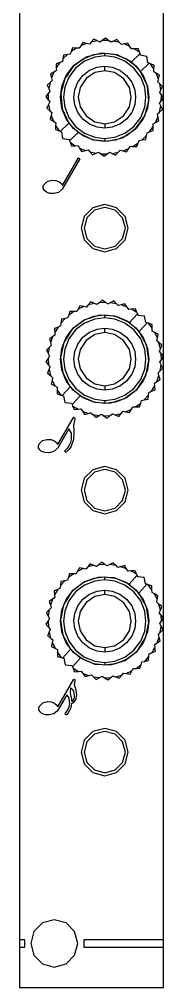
# Model space of a CAD drawing. Extents: x -1 to 575, y 135 to 373.
# Drawn here: x 564.1 to 574.6, y 235.8 to 305.9 of the extents above; entities that cross this region are included whole.
import ezdxf

# ---------------------------------------------------------------- set-up
doc = ezdxf.new("R2010")
doc.units = 0

msp = doc.modelspace()

# ---------------------------------------------------------------- linework, layer by layer
for p, q in [((564.148, 369.363), (564.148, 239.23)), ((574.601, 239.23), (574.601, 332.743)), ((569.552, 304.427), (569.357267, 304.221542)), ((569.807, 304.305), (569.358549, 304.221403)), ((569.806, 304.305), (569.552, 304.426638)), ((569.99, 304.217), (569.806556, 304.304489)), ((570.156, 304.335), (569.989489, 304.217596)), ((570.612, 304.329), (570.155845, 304.334503)), ((570.385, 304.499), (570.1564, 304.335311)), ((570.611, 304.33), (570.385222, 304.499051)), ((570.774, 304.208), (570.610311, 304.329638)), ((570.961, 304.291), (570.774733, 304.208027)), ((571.406, 304.197), (570.959694, 304.291381)), ((571.217, 304.407), (570.960178, 304.291289)), ((571.406, 304.197), (571.216911, 304.406973)), ((568.289, 303.793), (567.906702, 303.544154)), ((568.006, 303.808), (567.907222, 303.544405)), ((568.288, 303.793), (568.005778, 303.807958)), ((568.491, 303.782), (568.2878, 303.792724)), ((568.598, 303.954), (568.490756, 303.782127)), ((568.748, 304.194), (568.598422, 303.954676)), ((569.023, 304.124), (568.599469, 303.95452)), ((569.022, 304.124), (568.748245, 304.193709)), ((569.219, 304.074), (569.021445, 304.124235)), ((569.357, 304.221), (569.218711, 304.073398)), ((571.542, 304.046), (571.406533, 304.196989)), ((571.739, 304.091), (571.541445, 304.045562)), ((572.158, 303.911), (571.738675, 304.090637)), ((572.013, 304.154), (571.739245, 304.091065)), ((572.157, 303.911), (572.013067, 304.153711)), ((572.262, 303.737), (572.157578, 303.911413)), ((572.465, 303.743), (572.2618, 303.737073)), ((572.747, 303.751), (572.464778, 303.742816)), ((572.841, 303.485), (572.464798, 303.742988)), ((572.84, 303.485), (572.746867, 303.751135)), ((567.306, 303.007), (567.272133, 302.806905)), ((567.354, 303.285), (567.306022, 303.006729)), ((567.633, 303.326), (567.306554, 303.007346)), ((567.633, 303.326), (567.3536, 303.285642)), ((567.833, 303.355), (567.632622, 303.325931)), ((567.907, 303.544), (567.833622, 303.354347)), ((568.071285, 302.494739), (568.769079, 303.023231)), ((569.049747, 303.163771), (568.099095, 302.522311)), ((568.769079, 303.023231), (569.553035, 303.335236)), ((569.605105, 303.128689), (568.873416, 302.837484)), ((570.132164, 303.42607), (569.049747, 303.163771)), ((569.553035, 303.335236), (570.334, 303.431998)), ((570.334, 303.219), (569.605105, 303.128689)), ((571.239024, 303.302412), (570.132164, 303.42607)), ((570.334, 303.219), (570.334, 303.432)), ((570.334, 303.432), (571.114993, 303.335237)), ((571.062923, 303.129018), (570.334, 303.219329)), ((571.794612, 302.837813), (571.062923, 303.129018)), ((571.114993, 303.335237), (571.898949, 303.023232)), ((572.263, 302.786), (571.239024, 303.302412)), ((571.898949, 303.023232), (572.596743, 302.49474)), ((572.262, 302.786), (572.877244, 303.385157)), ((572.84, 303.485), (572.876689, 303.385093)), ((572.877, 303.385), (572.908044, 303.29356)), ((572.908, 303.294), (573.387777, 303.213002)), ((573.455, 302.732), (573.387267, 303.21206)), ((566.829, 302.16), (566.654022, 302.056425)), ((567.083, 302.739), (566.814889, 302.64502)), ((566.815, 302.645), (566.823467, 302.362778)), ((566.823, 302.363), (566.828644, 302.160082)), ((567.082, 302.739), (566.823993, 302.362787)), ((567.272, 302.807), (567.082911, 302.739267)), ((568.099095, 302.522311), (567.434912, 301.587394)), ((567.542768, 301.796931), (568.071285, 302.494739)), ((568.222132, 302.344228), (567.728864, 301.692939)), ((568.873416, 302.837484), (568.222132, 302.344228)), ((568.750085, 301.815915), (569.238555, 302.18586)), ((569.238555, 302.18586), (569.787336, 302.404263)), ((569.787336, 302.404263), (570.334, 302.471997)), ((570.334, 302.472), (570.880692, 302.404267)), ((570.334, 302.152), (570.334, 302.472)), ((570.880692, 302.404267), (571.429473, 302.185864)), ((571.429473, 302.185864), (571.917943, 301.815919)), ((572.445896, 302.344557), (571.794612, 302.837813)), ((572.933, 302.099), (572.262412, 302.785954)), ((572.939164, 301.693268), (572.445896, 302.344557)), ((572.596743, 302.49474), (573.125232, 301.796932)), ((572.933, 302.099), (573.548244, 302.697875)), ((573.548, 302.698), (573.454867, 302.732713)), ((573.647, 302.66), (573.548222, 302.697536)), ((573.895, 302.278), (573.646165, 302.66032)), ((573.91, 302.56), (573.647534, 302.660471)), ((573.884, 302.075), (573.895289, 302.277635)), ((573.896, 302.278), (573.910111, 302.55994)), ((566.411, 301.912), (566.475911, 301.636834)), ((566.654, 302.057), (566.411289, 301.912785)), ((566.655, 302.057), (566.475366, 301.637686)), ((566.476, 301.637), (566.521155, 301.439162)), ((567.434912, 301.587394), (567.146605, 300.511611)), ((567.230772, 301.012966), (567.542768, 301.796931)), ((567.728864, 301.692939), (567.437667, 300.961239)), ((568.380148, 301.327451), (568.750085, 301.815915)), ((568.976371, 301.589645), (568.548833, 300.938745)), ((569.62726, 302.017194), (568.976371, 301.589645)), ((570.334, 302.152), (569.62726, 302.017194)), ((571.04074, 302.01719), (570.334, 302.151996)), ((571.691657, 301.589641), (571.04074, 302.01719)), ((572.119195, 300.938741), (571.691657, 301.589641)), ((571.917943, 301.815919), (572.28788, 301.327455)), ((573.425446, 301.062906), (572.93386, 302.09903)), ((573.230361, 300.961568), (572.939164, 301.693268)), ((573.125232, 301.796932), (573.437257, 301.012967)), ((574.056, 301.967), (573.883845, 302.074809)), ((574.296, 301.817), (574.056111, 301.96686)), ((574.226, 301.544), (574.056526, 301.967519)), ((574.175, 301.347), (574.2258, 301.543709)), ((574.226, 301.544), (574.296555, 301.817755)), ((566.16, 301.115), (566.275711, 300.857331)), ((566.369, 301.304), (566.160156, 301.115193)), ((566.37, 301.304), (566.275625, 300.857697)), ((566.276, 300.857), (566.357844, 300.671862)), ((566.521, 301.439), (566.3686, 301.303533)), ((567.134026, 300.231998), (567.230772, 301.012966)), ((567.437667, 300.961239), (567.347356, 300.232336)), ((568.094003, 300.231998), (568.161736, 300.778676)), ((568.161736, 300.778676), (568.380148, 301.327451)), ((568.548833, 300.938745), (568.414016, 300.232002)), ((572.254012, 300.231998), (572.119195, 300.938741)), ((572.28788, 301.327455), (572.506292, 300.77868)), ((572.506292, 300.77868), (572.574025, 300.232002)), ((573.320672, 300.232665), (573.230361, 300.961568)), ((573.522395, 299.953389), (573.425446, 301.062906)), ((573.437257, 301.012967), (573.534003, 300.231999)), ((574.325, 301.208), (574.175422, 301.347135)), ((574.319, 300.576), (574.406489, 300.759162)), ((574.407, 300.759), (574.323406, 301.207448)), ((574.528, 301.014), (574.3248, 301.207887)), ((574.406, 300.759), (574.527355, 301.013564)), ((566.236, 300.51), (566.066667, 300.28394)), ((566.067, 300.284), (566.230689, 300.053989)), ((566.237, 300.51), (566.231638, 300.053862)), ((566.357, 300.672), (566.235645, 300.50944)), ((567.230772, 299.451033), (567.134026, 300.231998)), ((567.146605, 300.511611), (567.243554, 299.402094)), ((567.347356, 300.232336), (567.437667, 299.503436)), ((568.161736, 299.685323), (568.094003, 300.231998)), ((568.414016, 300.232002), (568.548833, 299.525262)), ((572.119195, 299.525258), (572.254012, 300.231998)), ((572.574025, 300.232002), (572.506292, 299.685327)), ((573.230361, 299.503765), (573.320672, 300.232665)), ((573.534003, 300.231999), (573.437257, 299.451034)), ((574.437, 300.411), (574.318467, 300.576382)), ((574.431, 299.955), (574.436644, 300.411141)), ((574.432, 299.955), (574.601333, 300.18106)), ((574.601, 300.181), (574.437311, 300.411011)), ((566.14, 299.45), (566.346022, 299.256396)), ((566.262, 299.705), (566.140645, 299.450154)), ((566.23, 300.054), (566.348533, 299.888618)), ((566.261, 299.705), (566.344594, 299.256552)), ((566.349, 299.888), (566.261511, 299.704838)), ((567.542768, 298.667065), (567.230772, 299.451033)), ((567.243554, 299.402094), (567.73514, 298.36597)), ((567.437667, 299.503436), (567.728864, 298.771733)), ((568.380148, 299.136545), (568.161736, 299.685323)), ((568.548833, 299.525262), (568.976371, 298.874359)), ((571.691657, 298.874355), (572.119195, 299.525258)), ((572.506292, 299.685327), (572.28788, 299.136549)), ((572.939164, 298.772062), (573.230361, 299.503765)), ((573.437257, 299.451034), (573.125232, 298.667066)), ((573.234088, 298.877606), (573.522395, 299.953389)), ((574.299, 299.161), (574.393375, 299.6073)), ((574.31, 299.792), (574.431355, 299.95456)), ((574.392, 299.607), (574.310156, 299.792138)), ((574.508, 299.349), (574.392289, 299.606669)), ((566.346, 299.257), (566.492755, 299.117582)), ((566.442, 298.92), (566.371445, 298.646527)), ((566.493, 299.117), (566.4422, 298.920291)), ((566.443, 298.921), (566.612474, 298.497478)), ((568.071285, 297.969257), (567.542768, 298.667065)), ((567.728864, 298.771733), (568.222132, 298.120446)), ((568.750085, 298.648081), (568.380148, 299.136545)), ((568.976371, 298.874359), (569.62726, 298.44681)), ((571.04074, 298.446806), (571.691657, 298.874355)), ((572.28788, 299.136549), (571.917943, 298.648085)), ((572.445896, 298.120775), (572.939164, 298.772062)), ((572.569905, 297.942689), (573.234088, 298.877606)), ((573.125232, 298.667066), (572.596743, 297.969258)), ((574.013, 298.408), (574.192634, 298.827314)), ((574.192, 298.827), (574.146845, 299.024838)), ((574.147, 299.025), (574.2994, 299.160749)), ((574.257, 298.552), (574.192089, 298.826884)), ((574.299, 299.161), (574.507844, 299.349807)), ((566.372, 298.647), (566.611889, 298.49714)), ((566.611, 298.497), (566.783155, 298.389191)), ((566.772, 298.187), (566.757889, 297.90506)), ((566.784, 298.389), (566.772711, 298.186365)), ((566.773, 298.187), (567.021835, 297.80468)), ((567.735, 298.366), (567.122578, 297.766843)), ((567.735, 298.366), (568.405588, 297.679046)), ((568.769079, 297.440765), (568.071285, 297.969257)), ((568.222132, 298.120446), (568.873416, 297.627187)), ((569.238555, 298.278136), (568.750085, 298.648081)), ((569.787336, 298.059733), (569.238555, 298.278136)), ((569.62726, 298.44681), (570.334, 298.312004)), ((570.334, 297.992), (569.787336, 298.059733)), ((570.334, 298.312), (571.04074, 298.446806)), ((570.334, 298.312), (570.334, 297.992)), ((570.880692, 298.059737), (570.334, 297.992003)), ((571.429473, 298.27814), (570.880692, 298.059737)), ((571.917943, 298.648085), (571.429473, 298.27814)), ((571.794612, 297.627516), (572.445896, 298.120775)), ((572.596743, 297.969258), (571.898949, 297.440766)), ((573.587, 297.725), (573.844979, 298.10121)), ((573.839, 298.304), (574.013978, 298.407575)), ((573.845, 298.101), (573.839356, 298.303918)), ((573.853, 297.819), (573.844533, 298.101222)), ((574.014, 298.408), (574.256711, 298.552215)), ((566.758, 297.905), (567.020466, 297.804529)), ((567.021, 297.804), (567.1226, 297.766182)), ((567.122, 297.766), (567.212311, 297.731569)), ((567.213, 297.732), (567.280733, 297.251658)), ((568.406, 297.679), (567.790756, 297.079843)), ((568.406, 297.679), (569.429976, 297.162588)), ((569.553035, 297.12876), (568.769079, 297.440765)), ((568.873416, 297.627187), (569.605105, 297.335982)), ((569.605105, 297.335982), (570.334, 297.245671)), ((570.334, 297.246), (571.062923, 297.336311)), ((570.536836, 297.03893), (571.619253, 297.301229)), ((571.062923, 297.336311), (571.794612, 297.627516)), ((571.898949, 297.440766), (571.114993, 297.128761)), ((571.619253, 297.301229), (572.569905, 297.942689)), ((573.035, 297.139), (573.361446, 297.457651)), ((573.314, 297.179), (573.361978, 297.457271)), ((573.362, 297.457), (573.395867, 297.657095)), ((573.396, 297.658), (573.587911, 297.725733)), ((573.588, 297.725), (573.853289, 297.81898)), ((567.28, 297.252), (567.759777, 297.171285)), ((567.76, 297.171), (567.791044, 297.07956)), ((567.791, 297.08), (567.827689, 296.980093)), ((567.827, 296.98), (568.203202, 296.72201)), ((567.828, 296.98), (567.921133, 296.713865)), ((567.921, 296.713), (568.203222, 296.721184)), ((568.203, 296.722), (568.4062, 296.727927)), ((568.406, 296.728), (568.510422, 296.553305)), ((568.51, 296.553), (568.929325, 296.373363)), ((568.511, 296.553), (568.654933, 296.310289)), ((569.429976, 297.162588), (570.536836, 297.03893)), ((570.334, 297.032), (569.553035, 297.12876)), ((570.334, 297.245), (570.334, 297.032)), ((571.114993, 297.128761), (570.334, 297.032002)), ((572.07, 296.51), (572.177244, 296.682155)), ((572.177, 296.682), (572.3802, 296.670993)), ((572.38, 296.671), (572.762298, 296.919846)), ((572.38, 296.671), (572.662222, 296.656042)), ((572.662, 296.656), (572.760778, 296.919878)), ((572.761, 296.92), (572.834378, 297.109653)), ((572.834, 297.11), (573.034378, 297.139069)), ((573.035, 297.139), (573.3144, 297.179358)), ((568.655, 296.31), (568.928755, 296.373218)), ((568.929, 296.373), (569.126555, 296.418438)), ((569.126, 296.419), (569.261467, 296.268011)), ((569.262, 296.268), (569.451089, 296.058027)), ((569.263, 296.268), (569.709306, 296.173619)), ((569.451, 296.058), (569.710644, 296.173429)), ((569.71, 296.173), (569.893444, 296.256256)), ((569.894, 296.257), (570.057689, 296.135362)), ((570.057, 296.135), (570.513155, 296.129497)), ((570.057, 296.135), (570.282778, 295.965949)), ((570.283, 295.966), (570.5116, 296.129407)), ((570.512, 296.129), (570.678511, 296.246687)), ((570.678, 296.247), (570.861444, 296.159511)), ((570.861, 296.16), (571.309451, 296.243597)), ((570.862, 296.159), (571.116, 296.037362)), ((571.116, 296.038), (571.310733, 296.243175)), ((571.31, 296.243), (571.448289, 296.390602)), ((571.449, 296.391), (571.646555, 296.341047)), ((571.646, 296.341), (572.069531, 296.510477)), ((571.646, 296.341), (571.919755, 296.271291)), ((571.92, 296.271), (572.069578, 296.510042)), ((568.528, 295.776), (567.25236, 293.56648)), ((567.275, 293.842), (568.42364, 295.83533)), ((568.423, 295.836), (568.527422, 295.776169)), ((565.86568, 293.765911), (565.913629, 293.897613)), ((565.87584, 293.626465), (565.86568, 293.765911)), ((565.913, 293.897), (566.170979, 294.140123)), ((566.170979, 294.140123), (566.515375, 294.232424)), ((566.515375, 294.232424), (566.795537, 294.206431)), ((566.795537, 294.206431), (567.056113, 294.100208)), ((567.056, 294.1), (567.203235, 293.976138)), ((567.203235, 293.976138), (567.273424, 293.842204)), ((565.963244, 293.471263), (565.87584, 293.626465)), ((566.103, 293.36), (565.963244, 293.471263)), ((566.364779, 293.266486), (566.102905, 293.359108)), ((566.643022, 293.253673), (566.364779, 293.266486)), ((566.986232, 293.339014), (566.643022, 293.253673)), ((567.252, 293.566), (566.986232, 293.339014)), ((570.334335, 292.460801), (569.479808, 292.231462)), ((571.188862, 292.231462), (570.334335, 292.460801)), ((569.479808, 292.231462), (568.85494, 291.60508)), ((569.58588, 292.04649), (569.039108, 291.498302)), ((570.333665, 292.247204), (569.58588, 292.04649)), ((571.08145, 292.04649), (570.333665, 292.247204)), ((571.628222, 291.498302), (571.08145, 292.04649)), ((571.81373, 291.60508), (571.188862, 292.231462)), ((568.85494, 291.60508), (568.62767, 290.75)), ((569.039108, 291.498302), (568.84033, 290.75)), ((571.827, 290.75), (571.628222, 291.498302)), ((572.041, 290.75), (571.81373, 291.60508)), ((568.62767, 290.75), (568.85494, 289.89492)), ((568.84033, 290.75), (569.039108, 290.001698)), ((571.628222, 290.001698), (571.827, 290.75)), ((571.81373, 289.89492), (572.041, 290.75)), ((571.827, 290.75), (571.827, 290.75)), ((572.041, 290.75), (572.041, 290.75)), ((568.85494, 289.89492), (569.479808, 289.268538)), ((569.039108, 290.001698), (569.58588, 289.45351)), ((571.08145, 289.45351), (571.628222, 290.001698)), ((571.188862, 289.268538), (571.81373, 289.89492)), ((569.479808, 289.268538), (570.334335, 289.039199)), ((569.58588, 289.45351), (570.333665, 289.252796)), ((570.333665, 289.252796), (571.08145, 289.45351)), ((570.334335, 289.039199), (571.188862, 289.268538)), ((569.326, 285.412), (569.142556, 285.196382)), ((569.586, 285.305), (569.326356, 285.412527)), ((569.933, 285.354), (569.772133, 285.227565)), ((570.388, 285.373), (569.93224, 285.353668)), ((570.153, 285.53), (569.932867, 285.354176)), ((570.388, 285.373), (570.153756, 285.529351)), ((570.557, 285.261), (570.387667, 285.373607)), ((570.738, 285.354), (570.557378, 285.260867)), ((571.188, 285.284), (570.737235, 285.353943)), ((570.989, 285.483), (570.737822, 285.353742)), ((571.189, 285.284), (570.988622, 285.483249)), ((567.817, 284.711), (567.729511, 284.442042)), ((568.098, 284.711), (567.729785, 284.441709)), ((568.099, 284.711), (567.816778, 284.710718)), ((568.302, 284.711), (568.0988, 284.710718)), ((568.398, 284.889), (568.302045, 284.711482)), ((568.536, 285.136), (568.397711, 284.889056)), ((568.813, 285.081), (568.399319, 284.888719)), ((568.813, 285.081), (568.536422, 285.135469)), ((569.01, 285.042), (568.812445, 285.081511)), ((569.143, 285.197), (569.010356, 285.04206)), ((569.586, 285.305), (569.14277, 285.197115)), ((569.772, 285.227), (569.585733, 285.304611)), ((571.333, 285.14), (571.189067, 285.283369)), ((571.528, 285.197), (571.333267, 285.140838)), ((571.955, 285.04), (571.526531, 285.196543)), ((571.799, 285.274), (571.528067, 285.196107)), ((571.957, 285.04), (571.798956, 285.274526)), ((572.07, 284.871), (571.957111, 285.039487)), ((572.27, 284.888), (572.069622, 284.871067)), ((572.552, 284.912), (572.269778, 284.888576)), ((572.66, 284.651), (572.270308, 284.888126)), ((572.659, 284.651), (572.551756, 284.911773)), ((572.659, 284.651), (572.701333, 284.553069)), ((567.193, 284.153), (567.159133, 283.872471)), ((567.469, 284.209), (567.16039, 283.873051)), ((567.469, 284.209), (567.192422, 284.153402)), ((567.667, 284.249), (567.469445, 284.209207)), ((567.729, 284.442), (567.666911, 284.248678)), ((568.891947, 284.124281), (567.977627, 283.432019)), ((568.071285, 283.529739), (568.769079, 284.058231)), ((568.769079, 284.058231), (569.553035, 284.370236)), ((569.605105, 284.163689), (568.873416, 283.872484)), ((569.95848, 284.445118), (568.891947, 284.124281)), ((569.553035, 284.370236), (570.334, 284.466996)), ((570.334, 284.254), (569.605105, 284.163689)), ((571.070429, 284.3819), (569.95848, 284.445118)), ((570.334, 284.254), (570.334, 284.467)), ((570.334, 284.467), (571.114993, 284.37024)), ((571.062923, 284.163016), (570.334, 284.253327)), ((571.794612, 283.871811), (571.062923, 284.163016)), ((572.121, 283.922), (571.070429, 284.3819)), ((571.114993, 284.37024), (571.898949, 284.058235)), ((571.898949, 284.058235), (572.596743, 283.529743)), ((572.12, 283.921), (572.701377, 284.552613)), ((572.702, 284.553), (572.738689, 284.463536)), ((572.739, 284.464), (573.2216, 284.409531)), ((573.317, 283.933), (573.221045, 284.408826)), ((573.407, 283.904), (573.316689, 283.933633)), ((566.69, 283.485), (566.712578, 283.203625)), ((566.95, 283.593), (566.690356, 283.484627)), ((566.95, 283.593), (566.712877, 283.203302)), ((567.136, 283.671), (566.949733, 283.593107)), ((567.159, 283.873), (567.136422, 283.671493)), ((567.977627, 283.432019), (567.365326, 282.462331)), ((567.542768, 282.831931), (568.071285, 283.529739)), ((568.222132, 283.379225), (567.728864, 282.727938)), ((568.873416, 283.872484), (568.222132, 283.379225)), ((569.238555, 283.22086), (569.787336, 283.439263)), ((569.787336, 283.439263), (570.334, 283.506997)), ((570.334, 283.507), (570.880692, 283.439267)), ((570.334, 283.187), (570.334, 283.507)), ((570.880692, 283.439267), (571.429473, 283.220864)), ((572.445896, 283.378552), (571.794612, 283.871811)), ((572.828, 283.272), (572.121006, 283.92143)), ((572.939164, 282.727265), (572.445896, 283.378552)), ((572.596743, 283.529743), (573.125232, 282.831935)), ((573.374782, 282.264145), (572.82752, 283.27197)), ((572.829, 283.272), (573.407555, 283.903613)), ((573.509, 283.872), (573.4074, 283.904173)), ((573.778, 283.503), (573.508704, 283.871207)), ((573.777, 283.785), (573.508889, 283.871078)), ((573.777, 283.503), (573.777, 283.785)), ((573.78, 283.3), (573.777178, 283.502918)), ((573.955, 283.202), (573.780022, 283.300213)), ((566.326, 282.731), (566.405022, 282.459785)), ((566.561, 282.888), (566.326756, 282.730802)), ((566.561, 282.888), (566.404451, 282.459528)), ((566.73, 283.001), (566.560667, 282.888111)), ((566.713, 283.204), (566.729933, 283.001647)), ((567.230772, 282.047966), (567.542768, 282.831931)), ((567.728864, 282.727938), (567.437667, 281.996238)), ((568.380148, 282.362451), (568.750085, 282.850915)), ((568.976371, 282.624647), (568.548833, 281.973741)), ((568.750085, 282.850915), (569.238555, 283.22086)), ((569.62726, 283.052194), (568.976371, 282.624647)), ((570.334, 283.187), (569.62726, 283.052194)), ((571.04074, 283.052191), (570.334, 283.186997)), ((571.691657, 282.624644), (571.04074, 283.052191)), ((571.429473, 283.220864), (571.917943, 282.850919)), ((572.119195, 281.973738), (571.691657, 282.624644)), ((571.917943, 282.850919), (572.28788, 282.362455)), ((573.230361, 281.995565), (572.939164, 282.727265)), ((573.125232, 282.831935), (573.437257, 282.04797)), ((574.203, 283.065), (573.954645, 283.201878)), ((574.149, 282.788), (573.956722, 283.201667)), ((574.265, 282.458), (574.109778, 282.589233)), ((574.11, 282.589), (574.149511, 282.787967)), ((574.15, 282.788), (574.203622, 283.06486)), ((566.318, 282.121), (566.117622, 281.921187)), ((566.118, 281.921), (566.247822, 281.670105)), ((566.317, 282.121), (566.247065, 281.670221)), ((566.462, 282.265), (566.318067, 282.121349)), ((566.405, 282.46), (566.461444, 282.264702)), ((567.134026, 281.266998), (567.230772, 282.047966)), ((567.365326, 282.462331), (567.136011, 281.372449)), ((567.437667, 281.996238), (567.347356, 281.267335)), ((568.161736, 281.813676), (568.380148, 282.362451)), ((568.548833, 281.973741), (568.414016, 281.267001)), ((572.254012, 281.266998), (572.119195, 281.973738)), ((572.28788, 282.362455), (572.506292, 281.81368)), ((573.320672, 281.266662), (573.230361, 281.995565)), ((573.531989, 281.161551), (573.374782, 282.264145)), ((573.437257, 282.04797), (573.534003, 281.267002)), ((574.372, 282.015), (574.264135, 282.458232)), ((574.48, 282.276), (574.265511, 282.458315)), ((574.294, 281.827), (574.373022, 282.014678)), ((574.373, 282.015), (574.480244, 282.275773)), ((566.228, 281.321), (566.072778, 281.086191)), ((566.228, 281.321), (566.247473, 280.865237)), ((566.341, 281.49), (566.228111, 281.320949)), ((566.247, 281.67), (566.340133, 281.48966)), ((567.230772, 280.486033), (567.134026, 281.266998)), ((567.136011, 281.372449), (567.293218, 280.269855)), ((567.347356, 281.267335), (567.437667, 280.538435)), ((568.094003, 281.266998), (568.161736, 281.813676)), ((568.161736, 280.720323), (568.094003, 281.266998)), ((568.414016, 281.267001), (568.548833, 280.560261)), ((572.119195, 280.560258), (572.254012, 281.266998)), ((572.506292, 281.81368), (572.574025, 281.267002)), ((572.574025, 281.267002), (572.506292, 280.720327)), ((573.230361, 280.537762), (573.320672, 281.266662)), ((573.302674, 280.071669), (573.531989, 281.161551)), ((573.534003, 281.267002), (573.437257, 280.486037)), ((574.421, 281.669), (574.294, 281.827891)), ((574.327, 281.044), (574.439889, 281.212769)), ((574.598, 281.448), (574.4202, 281.668698)), ((574.44, 281.213), (574.420527, 281.66876)), ((574.44, 281.213), (574.598044, 281.448091)), ((566.072, 281.086), (566.246978, 280.86502)), ((566.295, 280.519), (566.187756, 280.257945)), ((566.247, 280.865), (566.374, 280.706391)), ((566.374, 280.706), (566.294978, 280.518322)), ((566.296, 280.519), (566.403865, 280.075768)), ((567.542768, 279.702065), (567.230772, 280.486033)), ((567.437667, 280.538435), (567.728864, 279.806732)), ((568.380148, 280.171545), (568.161736, 280.720323)), ((568.548833, 280.560261), (568.976371, 279.909358)), ((571.691657, 279.909355), (572.119195, 280.560258)), ((572.506292, 280.720327), (572.28788, 280.171549)), ((572.939164, 279.806059), (573.230361, 280.537762)), ((573.437257, 280.486037), (573.125232, 279.702069)), ((574.421, 280.864), (574.327867, 281.04434)), ((574.35, 280.413), (574.550378, 280.612813)), ((574.351, 280.413), (574.420963, 280.863776)), ((574.55, 280.613), (574.420178, 280.863895)), ((566.188, 280.258), (566.405311, 280.075967)), ((566.405, 280.076), (566.5574, 279.944767)), ((566.521, 279.745), (566.464556, 279.467858)), ((566.52, 279.745), (566.712278, 279.331333)), ((566.558, 279.944), (566.521311, 279.745033)), ((567.293218, 280.269855), (567.84048, 279.26203)), ((567.728864, 279.806732), (568.222132, 279.155445)), ((568.750085, 279.683081), (568.380148, 280.171545)), ((568.976371, 279.909358), (569.62726, 279.481809)), ((571.04074, 279.481806), (571.691657, 279.909355)), ((572.28788, 280.171549), (571.917943, 279.683085)), ((572.445896, 279.154772), (572.939164, 279.806059)), ((572.690373, 279.101981), (573.302674, 280.071669)), ((574.107, 279.646), (574.26352, 280.074472)), ((574.107, 279.646), (574.341244, 279.803198)), ((574.209, 280.269), (574.350111, 280.412933)), ((574.263, 280.074), (574.209378, 280.269015)), ((574.342, 279.803), (574.262978, 280.074215)), ((566.465, 279.468), (566.713355, 279.331405)), ((566.713, 279.332), (566.8908, 279.233787)), ((566.89, 279.03), (567.159296, 278.661793)), ((566.891, 279.234), (566.891, 279.031)), ((566.891, 279.031), (566.891, 278.748)), ((567.839, 279.262), (567.260445, 278.630387)), ((568.071285, 279.004257), (567.542768, 279.702065)), ((567.84, 279.262), (568.546994, 278.61257)), ((568.222132, 279.155445), (568.873416, 278.662186)), ((569.238555, 279.313136), (568.750085, 279.683081)), ((569.787336, 279.094733), (569.238555, 279.313136)), ((569.62726, 279.481809), (570.334, 279.347003)), ((570.334, 279.027), (569.787336, 279.094733)), ((570.334, 279.347), (571.04074, 279.481806)), ((570.334, 279.347), (570.334, 279.027)), ((570.880692, 279.094737), (570.334, 279.027003)), ((571.429473, 279.31314), (570.880692, 279.094737)), ((571.917943, 279.683085), (571.429473, 279.31314)), ((571.776053, 278.409719), (572.690373, 279.101981)), ((571.794612, 278.661513), (572.445896, 279.154772)), ((573.125232, 279.702069), (572.596743, 279.004261)), ((573.718, 278.941), (573.955123, 279.330701)), ((573.718, 278.941), (573.980466, 279.049373)), ((573.938, 279.533), (574.107333, 279.645889)), ((573.955, 279.33), (573.938067, 279.532353)), ((573.98, 279.049), (573.9546, 279.330375)), ((566.891, 278.748), (567.159111, 278.662204)), ((567.159, 278.662), (567.2606, 278.629827)), ((567.261, 278.63), (567.354133, 278.600367)), ((567.354, 278.6), (567.447133, 278.124174)), ((568.548, 278.612), (567.966623, 277.980387)), ((568.769079, 278.475765), (568.071285, 279.004257)), ((568.547, 278.612), (569.597571, 278.1521)), ((569.553035, 278.16376), (568.769079, 278.475765)), ((568.873416, 278.662186), (569.605105, 278.370981)), ((569.605105, 278.370981), (570.334, 278.280673)), ((570.334, 278.28), (571.062923, 278.370308)), ((570.70952, 278.088882), (571.776053, 278.409719)), ((571.062923, 278.370308), (571.794612, 278.661513)), ((571.898949, 278.475769), (571.114993, 278.163764)), ((572.596743, 279.004261), (571.898949, 278.475769)), ((573.001, 278.285), (573.198555, 278.324793)), ((573.199, 278.325), (573.475578, 278.380598)), ((573.2, 278.325), (573.50861, 278.660949)), ((573.475, 278.381), (573.508867, 278.661529)), ((573.509, 278.661), (573.531578, 278.862507)), ((573.532, 278.863), (573.718267, 278.940893)), ((567.447, 278.125), (567.9296, 278.070249)), ((567.929, 278.07), (567.965689, 277.980536)), ((567.966, 277.98), (568.008333, 277.882069)), ((568.008, 277.883), (568.397692, 277.645874)), ((568.008, 277.883), (568.115244, 277.622509)), ((568.116, 277.622), (568.398222, 277.645424)), ((568.398, 277.645), (568.6012, 277.661933)), ((568.601, 277.662), (568.713889, 277.493513)), ((570.334, 278.067), (569.553035, 278.16376)), ((569.597571, 278.1521), (570.70952, 278.088882)), ((570.334, 278.28), (570.334, 278.067)), ((571.114993, 278.163764), (570.334, 278.067004)), ((571.856, 277.452), (572.269681, 277.644283)), ((572.132, 277.398), (572.270289, 277.645226)), ((572.27, 277.645), (572.368778, 277.822518)), ((572.369, 277.822), (572.569378, 277.822282)), ((572.569, 277.823), (572.854044, 277.823282)), ((572.571, 277.823), (572.939215, 278.092291)), ((572.854, 277.823), (572.938667, 278.091958)), ((572.939, 278.092), (573.001089, 278.285322)), ((566.93, 275.084), (568.06171, 277.04375)), ((568.063, 277.044), (568.068362, 277.05241)), ((568.068362, 277.05241), (568.0757, 277.05924)), ((568.0757, 277.05924), (568.085296, 277.062062)), ((568.161, 276.942), (568.07924, 276.461384)), ((568.085296, 277.062062), (568.107027, 277.05368)), ((568.107, 277.053), (568.129578, 277.039736)), ((568.13, 277.04), (568.153142, 277.019567)), ((568.153142, 277.019567), (568.164149, 276.990761)), ((568.164149, 276.990761), (568.160762, 276.942295)), ((568.713, 277.494), (569.141469, 277.337457)), ((568.714, 277.494), (568.869222, 277.259474)), ((568.869, 277.259), (569.139933, 277.336893)), ((569.14, 277.337), (569.337555, 277.393162)), ((569.338, 277.393), (569.479111, 277.249631)), ((569.479, 277.25), (569.679378, 277.050751)), ((569.48, 277.25), (569.930793, 277.180054)), ((569.679, 277.051), (569.930178, 277.180258)), ((569.93, 277.18), (570.110622, 277.273133)), ((570.111, 277.273), (570.280333, 277.160393)), ((570.28, 277.161), (570.73576, 277.180332)), ((570.28, 277.161), (570.514244, 277.004367)), ((570.515, 277.004), (570.735133, 277.179824)), ((570.735, 277.18), (570.895867, 277.306435)), ((570.896, 277.306), (571.082267, 277.228671)), ((571.082, 277.229), (571.525258, 277.336885)), ((571.082, 277.229), (571.344466, 277.121473)), ((571.344, 277.121), (571.524622, 277.336335)), ((571.525, 277.337), (571.657644, 277.492222)), ((571.658, 277.492), (571.855555, 277.452489)), ((571.855, 277.452), (572.131578, 277.397249)), ((568.07924, 276.461384), (568.096174, 276.077779)), ((567.721, 276.22), (566.899734, 274.79704)), ((567.917276, 275.912891), (567.720511, 276.219641)), ((567.928, 275.449), (567.917276, 275.912891)), ((568.096, 276.078), (568.074551, 275.442425)), ((565.528207, 274.995873), (565.575705, 275.126779)), ((565.538649, 274.857325), (565.528207, 274.995873)), ((565.623824, 274.702258), (565.538649, 274.857325)), ((565.576, 275.126), (565.831862, 275.367314)), ((565.831862, 275.367314), (566.17321, 275.461387)), ((566.17321, 275.461387), (566.451396, 275.438668)), ((566.451396, 275.438668), (566.710391, 275.33472)), ((566.71, 275.335), (566.857433, 275.214299)), ((566.857433, 275.214299), (566.931121, 275.084085)), ((567.488, 274.687), (567.658377, 274.855441)), ((567.658377, 274.855441), (567.765988, 275.009935)), ((567.897, 274.948), (567.72524, 274.716634)), ((567.766, 275.01), (567.876575, 275.248726)), ((567.876575, 275.248726), (567.927939, 275.448991)), ((567.91, 274.971), (567.898711, 274.94814)), ((568.074551, 275.442425), (567.910749, 274.970663)), ((565.762, 274.591), (565.623824, 274.702258)), ((566.021656, 274.499149), (565.762294, 274.590567)), ((566.297161, 274.48611), (566.021656, 274.499149)), ((566.636759, 274.571189), (566.297161, 274.48611)), ((566.899, 274.797), (566.636759, 274.571189)), ((567.445042, 274.610266), (567.458307, 274.654837)), ((567.46, 274.553), (567.445042, 274.610266)), ((567.458, 274.655), (567.472958, 274.674614)), ((567.4683, 274.545902), (567.459551, 274.553579)), ((567.481, 274.538), (567.4683, 274.545902)), ((567.472958, 274.674614), (567.487916, 274.687117)), ((567.500908, 274.530888), (567.481153, 274.538056)), ((567.522075, 274.530865), (567.500908, 274.530888)), ((567.572, 274.55), (567.522075, 274.530865)), ((567.72524, 274.716634), (567.571768, 274.549835)), ((570.334335, 273.494801), (569.479808, 273.265462)), ((571.188862, 273.265462), (570.334335, 273.494801)), ((569.479808, 273.265462), (568.85494, 272.63908)), ((569.58588, 273.08049), (569.039108, 272.532302)), ((570.333665, 273.281204), (569.58588, 273.08049)), ((571.08145, 273.08049), (570.333665, 273.281204)), ((571.628222, 272.532302), (571.08145, 273.08049)), ((571.81373, 272.63908), (571.188862, 273.265462)), ((568.85494, 272.63908), (568.62767, 271.784)), ((569.039108, 272.532302), (568.84033, 271.784)), ((571.827, 271.784), (571.628222, 272.532302)), ((572.041, 271.784), (571.81373, 272.63908)), ((568.62767, 271.784), (568.85494, 270.92892)), ((568.84033, 271.784), (569.039108, 271.035698)), ((571.628222, 271.035698), (571.827, 271.784)), ((571.81373, 270.92892), (572.041, 271.784)), ((571.827, 271.784), (571.827, 271.784)), ((572.041, 271.784), (572.041, 271.784)), ((568.85494, 270.92892), (569.479808, 270.302538)), ((569.039108, 271.035698), (569.58588, 270.48751)), ((571.08145, 270.48751), (571.628222, 271.035698)), ((571.188862, 270.302538), (571.81373, 270.92892)), ((569.479808, 270.302538), (570.334335, 270.073199)), ((569.58588, 270.48751), (570.333665, 270.286796)), ((570.333665, 270.286796), (571.08145, 270.48751)), ((570.334335, 270.073199), (571.188862, 270.302538)), ((569.284, 266.437), (569.103378, 266.219689)), ((569.547, 266.332), (569.284534, 266.437269)), ((570.348, 266.408), (569.892465, 266.384237)), ((570.111, 266.562), (569.893689, 266.3842)), ((570.348, 266.408), (570.110934, 266.562093)), ((570.517, 266.297), (570.347667, 266.407913)), ((570.946, 266.524), (570.697645, 266.392202)), ((571.15, 266.327), (570.9468, 266.524273)), ((567.783, 265.721), (567.698333, 265.451478)), ((568.064, 265.724), (567.69841, 265.451142)), ((568.065, 265.724), (567.782778, 265.720896)), ((568.268, 265.726), (568.0648, 265.723742)), ((568.364, 265.905), (568.268045, 265.726353)), ((568.776, 266.101), (568.36421, 265.9047)), ((568.5, 266.153), (568.364533, 265.904645)), ((568.776, 266.101), (568.499422, 266.153211)), ((568.976, 266.064), (568.775622, 266.101253)), ((569.103, 266.22), (568.976, 266.063649)), ((569.547, 266.332), (569.104843, 266.219808)), ((569.736, 266.256), (569.546911, 266.331635)), ((569.894, 266.385), (569.735956, 266.256871)), ((570.698, 266.392), (570.517378, 266.297173)), ((571.149, 266.327), (570.697586, 266.392557)), ((571.294, 266.185), (571.150067, 266.326958)), ((571.488, 266.243), (571.293267, 266.185144)), ((571.759, 266.323), (571.488067, 266.242284)), ((571.919, 266.09), (571.489035, 266.242366)), ((571.92, 266.09), (571.759133, 266.323115)), ((572.033, 265.923), (571.920111, 266.090358)), ((572.236, 265.942), (572.0328, 265.923091)), ((572.627, 265.708), (572.234994, 265.941321)), ((572.516, 265.968), (572.2366, 265.941753)), ((572.628, 265.708), (572.515111, 265.967644)), ((572.628, 265.708), (572.667511, 265.610351)), ((567.165, 265.157), (567.133956, 264.876189)), ((567.44, 265.215), (567.134692, 264.876063)), ((567.441, 265.215), (567.164422, 265.156862)), ((567.639, 265.257), (567.441445, 265.215231)), ((567.698, 265.451), (567.638733, 265.256831)), ((568.864113, 265.144886), (567.956562, 264.443761)), ((568.071285, 264.564739), (568.769079, 265.093231)), ((568.769079, 265.093231), (569.553035, 265.405236)), ((569.927483, 265.476079), (568.864113, 265.144886)), ((569.605105, 265.197689), (568.873416, 264.906484)), ((569.553035, 265.405236), (570.334, 265.501996)), ((570.334, 265.288), (569.605105, 265.197689)), ((571.040002, 265.423673), (569.927483, 265.476079)), ((570.334, 265.502), (571.114993, 265.40524)), ((570.334, 265.288), (570.334, 265.501)), ((571.062923, 265.198019), (570.334, 265.28833)), ((572.095, 264.974), (571.040002, 265.423673)), ((571.794612, 264.906814), (571.062923, 265.198019)), ((571.114993, 265.40524), (571.898949, 265.093235)), ((571.898949, 265.093235), (572.596743, 264.564743)), ((572.095, 264.973), (572.667911, 265.610257)), ((572.668, 265.611), (572.707511, 265.5221)), ((572.707, 265.522), (573.1896, 265.472047)), ((573.289, 264.997), (573.190222, 265.47198)), ((566.668, 264.484), (566.6934, 264.202907)), ((566.928, 264.595), (566.668356, 264.484087)), ((566.927, 264.595), (566.693659, 264.203013)), ((567.114, 264.675), (566.927733, 264.595413)), ((567.134, 264.876), (567.114245, 264.674211)), ((567.956562, 264.443761), (567.353718, 263.468155)), ((567.542768, 263.866931), (568.071285, 264.564739)), ((568.222132, 264.413225), (567.728864, 263.761938)), ((568.873416, 264.906484), (568.222132, 264.413225)), ((569.238555, 264.25586), (569.787336, 264.474263)), ((569.787336, 264.474263), (570.334, 264.541997)), ((570.334, 264.222), (570.334, 264.542)), ((570.334, 264.542), (570.880692, 264.474267)), ((570.880692, 264.474267), (571.429473, 264.255864)), ((572.445896, 264.413555), (571.794612, 264.906814)), ((572.808, 264.331), (572.094712, 264.973521)), ((572.939164, 263.762268), (572.445896, 264.413555)), ((572.596743, 264.564743), (573.125232, 263.866935)), ((573.365052, 263.328933), (572.808, 264.33139)), ((572.809, 264.331), (573.381911, 264.968257)), ((573.382, 264.968), (573.288867, 264.996504)), ((573.484, 264.937), (573.3824, 264.968327)), ((573.755, 264.854), (573.484067, 264.937255)), ((573.757, 264.571), (573.484148, 264.936568)), ((573.757, 264.572), (573.754178, 264.854222)), ((573.76, 264.368), (573.757178, 264.5712)), ((573.938, 264.272), (573.7602, 264.36852)), ((566.312, 263.727), (566.393844, 263.456349)), ((566.547, 263.886), (566.312756, 263.726827)), ((566.546, 263.886), (566.393628, 263.456026)), ((566.713, 264.001), (566.546489, 263.886136)), ((566.693, 264.203), (566.712755, 264.000929)), ((567.230772, 263.082966), (567.542768, 263.866931)), ((567.728864, 263.761938), (567.437667, 263.030238)), ((568.380148, 263.397451), (568.750085, 263.885915)), ((568.976371, 263.659645), (568.548833, 263.008742)), ((568.750085, 263.885915), (569.238555, 264.25586)), ((569.62726, 264.087194), (568.976371, 263.659645)), ((570.334, 264.222), (569.62726, 264.087194)), ((571.04074, 264.08719), (570.334, 264.221996)), ((571.691657, 263.659641), (571.04074, 264.08719)), ((571.429473, 264.255864), (571.917943, 263.885919)), ((572.119195, 263.008738), (571.691657, 263.659641)), ((571.917943, 263.885919), (572.28788, 263.397455)), ((573.230361, 263.030568), (572.939164, 263.762268)), ((573.125232, 263.866935), (573.437257, 263.08297)), ((574.186, 264.137), (573.937645, 264.271338)), ((574.134, 263.86), (573.937686, 264.271776)), ((574.251, 263.531), (574.095778, 263.66054)), ((574.096, 263.661), (574.132689, 263.860531)), ((574.133, 263.86), (574.186622, 264.137424)), ((566.309, 263.117), (566.111445, 262.914929)), ((566.112, 262.915), (566.244644, 262.665516)), ((566.309, 263.117), (566.24344, 262.665561)), ((566.451, 263.262), (566.309889, 263.116938)), ((566.394, 263.456), (566.450444, 263.261549)), ((567.134026, 262.301998), (567.230772, 263.082966)), ((567.353718, 263.468155), (567.135018, 262.376086)), ((567.437667, 263.030238), (567.347356, 262.301335)), ((568.161736, 262.848676), (568.380148, 263.397451)), ((568.548833, 263.008742), (568.414016, 262.302002)), ((572.254012, 262.301998), (572.119195, 263.008738)), ((572.28788, 263.397455), (572.506292, 262.84868)), ((573.320672, 262.301665), (573.230361, 263.030568)), ((573.532982, 262.227914), (573.365052, 263.328933)), ((573.437257, 263.08297), (573.534003, 262.302002)), ((574.469, 263.351), (574.251689, 263.531058)), ((574.365, 263.089), (574.252789, 263.531163)), ((574.288, 262.9), (574.3642, 263.088524)), ((574.418, 262.743), (574.288178, 262.90048)), ((574.364, 263.089), (574.468422, 263.350902)), ((566.228, 262.316), (566.072778, 262.079498)), ((566.338, 262.486), (566.227933, 262.316102)), ((566.228, 262.316), (566.251707, 261.860446)), ((566.245, 262.665), (566.338133, 262.485507)), ((567.230772, 261.521033), (567.134026, 262.301998)), ((567.135018, 262.376086), (567.302948, 261.275067)), ((567.347356, 262.301335), (567.437667, 261.572435)), ((568.094003, 262.301998), (568.161736, 262.848676)), ((568.161736, 261.755323), (568.094003, 262.301998)), ((568.414016, 262.302002), (568.548833, 261.595262)), ((572.119195, 261.595258), (572.254012, 262.301998)), ((572.506292, 262.84868), (572.574025, 262.302002)), ((572.574025, 262.302002), (572.506292, 261.755327)), ((573.230361, 261.572765), (573.320672, 262.301665)), ((573.314282, 261.135845), (573.532982, 262.227914)), ((573.534003, 262.302002), (573.437257, 261.521037)), ((574.33, 262.118), (574.440067, 262.287898)), ((574.441, 262.287), (574.417293, 262.742551)), ((574.596, 262.524), (574.4182, 262.743004)), ((574.44, 262.287), (574.595222, 262.523502)), ((566.072, 262.079), (566.2498, 261.859996)), ((566.304, 261.514), (566.199578, 261.252098)), ((566.25, 261.86), (566.379822, 261.702238)), ((566.38, 261.702), (566.3038, 261.513758)), ((566.304, 261.514), (566.416183, 261.07184)), ((567.542768, 260.737065), (567.230772, 261.521033)), ((567.437667, 261.572435), (567.728864, 260.840732)), ((568.380148, 261.206545), (568.161736, 261.755323)), ((568.548833, 261.595262), (568.976371, 260.944359)), ((571.691657, 260.944355), (572.119195, 261.595258)), ((572.506292, 261.755327), (572.28788, 261.206549)), ((572.939164, 260.841062), (573.230361, 261.572765)), ((573.437257, 261.521037), (573.125232, 260.737069)), ((574.423, 261.938), (574.329867, 262.117493)), ((574.358, 261.487), (574.555555, 261.688789)), ((574.359, 261.487), (574.42456, 261.938437)), ((574.556, 261.688), (574.423356, 261.937766)), ((566.199, 261.252), (566.416311, 261.07166)), ((566.417, 261.072), (566.572222, 260.94246)), ((566.572, 260.942), (566.535311, 260.742469)), ((567.302948, 261.275067), (567.86, 260.27261)), ((567.728864, 260.840732), (568.222132, 260.189445)), ((568.750085, 260.718081), (568.380148, 261.206545)), ((568.976371, 260.944359), (569.62726, 260.51681)), ((571.04074, 260.516806), (571.691657, 260.944355)), ((572.28788, 261.206549), (571.917943, 260.718085)), ((572.445896, 260.189775), (572.939164, 260.841062)), ((572.711438, 260.160239), (573.314282, 261.135845)), ((574.123, 260.717), (574.275372, 261.146974)), ((574.124, 260.717), (574.355422, 260.876455)), ((574.217, 261.341), (574.358111, 261.486062)), ((574.274, 261.147), (574.217556, 261.341451)), ((574.356, 260.876), (574.274156, 261.146651)), ((566.535, 260.743), (566.481378, 260.465576)), ((566.482, 260.465), (566.730355, 260.330662)), ((566.535, 260.743), (566.731285, 260.331221)), ((566.73, 260.331), (566.910622, 260.23448)), ((566.911, 260.235), (566.911, 260.032)), ((567.859, 260.272), (567.286089, 259.634743)), ((568.071285, 260.039257), (567.542768, 260.737065)), ((567.86, 260.272), (568.573288, 259.629479)), ((568.222132, 260.189445), (568.873416, 259.696186)), ((569.238555, 260.348136), (568.750085, 260.718081)), ((569.787336, 260.129733), (569.238555, 260.348136)), ((569.62726, 260.51681), (570.334, 260.382004)), ((570.334, 260.062), (569.787336, 260.129733)), ((570.334, 260.382), (571.04074, 260.516806)), ((570.334, 260.382), (570.334, 260.062)), ((570.880692, 260.129737), (570.334, 260.062003)), ((571.429473, 260.34814), (570.880692, 260.129737)), ((571.917943, 260.718085), (571.429473, 260.34814)), ((571.794612, 259.696516), (572.445896, 260.189775)), ((571.803887, 259.459114), (572.711438, 260.160239)), ((573.125232, 260.737069), (572.596743, 260.039261)), ((573.74, 260.008), (573.999644, 260.118913)), ((573.741, 260.008), (573.974341, 260.399987)), ((573.955, 260.602), (574.124333, 260.716582)), ((573.975, 260.4), (573.955245, 260.602071)), ((574, 260.119), (573.9746, 260.400093)), ((566.911, 260.032), (566.916644, 259.749778)), ((566.912, 260.032), (567.18488, 259.666429)), ((566.916, 259.749), (567.184111, 259.665745)), ((567.184, 259.666), (567.2856, 259.634673)), ((567.286, 259.635), (567.379133, 259.606496)), ((567.379, 259.606), (567.477778, 259.13102)), ((568.573, 259.63), (568.000089, 258.992743)), ((568.769079, 259.510768), (568.071285, 260.039257)), ((568.573, 259.63), (569.627998, 259.180327)), ((569.553035, 259.19876), (568.769079, 259.510768)), ((568.873416, 259.696186), (569.605105, 259.404981)), ((569.605105, 259.404981), (570.334, 259.31467)), ((570.334, 259.315), (571.062923, 259.405311)), ((570.740517, 259.127921), (571.803887, 259.459114)), ((571.062923, 259.405311), (571.794612, 259.696516)), ((571.898949, 259.510772), (571.114993, 259.198764)), ((572.596743, 260.039261), (571.898949, 259.510772)), ((573.227, 259.388), (573.503578, 259.446138)), ((573.228, 259.388), (573.533308, 259.726935)), ((573.503, 259.446), (573.534044, 259.726811)), ((573.534, 259.727), (573.553755, 259.929071)), ((573.554, 259.929), (573.740267, 260.008587)), ((567.478, 259.131), (567.9606, 259.081047)), ((567.96, 259.081), (567.999511, 258.991818)), ((568, 258.992), (568.042333, 258.894633)), ((568.041, 258.895), (568.432978, 258.661676)), ((568.042, 258.895), (568.152067, 258.635356)), ((570.334, 259.102), (569.553035, 259.19876)), ((569.627998, 259.180327), (570.740517, 259.127921)), ((570.334, 259.315), (570.334, 259.101)), ((571.114993, 259.198764), (570.334, 259.102004)), ((571.893, 258.502), (572.30479, 258.698297)), ((572.171, 258.45), (572.303644, 258.698355)), ((572.304, 258.698), (572.399955, 258.876364)), ((572.4, 258.877), (572.6032, 258.879258)), ((572.603, 258.879), (572.885222, 258.882104)), ((572.604, 258.879), (572.96959, 259.151858)), ((572.885, 258.882), (572.969667, 259.151804)), ((572.97, 259.152), (573.029267, 259.345887)), ((573.029, 259.346), (573.226555, 259.387769)), ((566.942, 256.096), (568.09629, 258.09441)), ((568.096, 258.095), (568.138333, 258.070447)), ((568.138, 258.07), (568.168311, 258.038129)), ((568.152, 258.635), (568.4314, 258.661247)), ((568.175, 257.998), (568.166533, 257.981067)), ((568.168311, 258.038129), (568.173108, 258.021421)), ((568.172, 258.004), (568.172, 258.001)), ((568.172, 258.001), (568.174822, 257.997896)), ((568.173108, 258.021421), (568.173108, 258.003952)), ((568.432, 258.662), (568.6352, 258.680909)), ((568.635, 258.68), (568.750711, 258.512642)), ((568.75, 258.513), (569.179965, 258.360631)), ((568.751, 258.513), (568.909044, 258.279885)), ((568.909, 258.28), (569.179933, 258.360715)), ((569.18, 258.361), (569.374733, 258.418856)), ((569.374, 258.419), (569.517933, 258.277042)), ((569.518, 258.277), (569.7212, 258.079727)), ((569.519, 258.277), (569.970442, 258.211445)), ((569.722, 258.079), (569.970355, 258.210798)), ((569.97, 258.211), (570.150622, 258.305827)), ((570.151, 258.306), (570.320333, 258.195087)), ((570.32, 258.195), (570.775535, 258.218763)), ((570.32, 258.195), (570.557066, 258.040625)), ((570.557, 258.041), (570.774311, 258.219082)), ((570.774, 258.219), (570.932044, 258.346847)), ((570.932, 258.347), (571.121089, 258.271647)), ((571.121, 258.271), (571.383466, 258.165731)), ((571.122, 258.271), (571.564157, 258.383192)), ((571.384, 258.166), (571.564622, 258.383311)), ((571.564, 258.383), (571.693822, 258.539351)), ((571.694, 258.54), (571.891555, 258.502465)), ((571.892, 258.502), (572.1714, 258.450071)), ((567.842, 257.412), (567.820269, 257.161091)), ((567.844662, 257.420082), (567.841276, 257.411587)), ((567.847484, 257.425585), (567.844662, 257.420082)), ((567.852, 257.429), (567.847484, 257.425585)), ((567.856642, 257.434507), (567.852409, 257.429709)), ((567.862004, 257.437329), (567.856642, 257.434507)), ((567.874422, 257.436765), (567.862004, 257.437329)), ((567.897, 257.427), (567.874422, 257.436765)), ((567.921, 257.412), (567.8956, 257.426675)), ((568.019678, 257.328368), (567.922735, 257.411468)), ((568.083602, 257.217587), (568.019678, 257.328368)), ((568.167, 257.981), (568.12684, 257.704662)), ((568.12684, 257.704662), (568.180293, 257.489716)), ((568.18, 257.489), (568.209041, 257.3962)), ((568.209041, 257.3962), (568.229078, 257.322486)), ((568.229, 257.323), (568.297157, 256.96687)), ((567.577, 256.959), (566.913778, 255.81092)), ((567.689252, 256.849777), (567.576787, 256.958828)), ((567.766468, 256.7133), (567.689252, 256.849777)), ((567.802, 256.318), (567.766468, 256.7133)), ((567.820269, 257.161091), (567.858877, 256.965669)), ((567.859, 256.966), (567.882142, 256.874165)), ((567.882142, 256.874165), (567.8971, 256.801321)), ((567.897, 256.801), (567.923811, 256.650418)), ((567.923811, 256.650418), (567.935664, 256.530818)), ((568.048, 256.562), (568.081867, 256.62042)), ((568.083, 256.62), (568.143875, 256.771946)), ((568.153, 256.9), (568.083602, 257.217587)), ((568.143875, 256.771946), (568.152624, 256.900275)), ((568.225189, 256.630675), (568.2012, 256.587083)), ((568.252, 256.688), (568.225189, 256.630675)), ((568.297157, 256.96687), (568.251493, 256.688139)), ((565.551066, 256.011037), (565.59831, 256.140441)), ((565.561509, 255.87395), (565.551066, 256.011037)), ((565.598, 256.14), (565.851322, 256.379508)), ((565.851322, 256.379508), (566.189706, 256.471239)), ((566.189706, 256.471239), (566.465239, 256.446431)), ((566.465239, 256.446431), (566.721863, 256.34274)), ((566.722, 256.343), (566.867993, 256.224413)), ((566.867993, 256.224413), (566.941258, 256.096211)), ((567.663, 255.873), (567.766773, 256.114709)), ((567.766773, 256.114709), (567.801994, 256.318411)), ((567.872819, 256.029325), (567.804409, 255.874947)), ((567.909, 256.241), (567.872819, 256.029325)), ((567.935, 256.284), (567.9096, 256.241102)), ((568.066352, 256.403657), (567.93447, 256.283789)), ((567.936, 256.531), (567.936226, 256.522646)), ((567.936226, 256.522646), (567.93933, 256.51576)), ((567.93933, 256.51576), (567.949772, 256.508055)), ((567.949, 256.508), (567.973835, 256.50196)), ((567.973835, 256.50196), (567.993591, 256.505234)), ((567.994, 256.505), (568.028431, 256.533338)), ((568.028431, 256.533338), (568.049033, 256.561879)), ((568.201, 256.587), (568.066352, 256.403657)), ((565.647784, 255.721592), (565.561509, 255.87395)), ((565.785, 255.612), (565.647784, 255.721592)), ((566.042103, 255.520109), (565.785112, 255.611915)), ((566.315266, 255.505518), (566.042103, 255.520109)), ((566.652493, 255.588711), (566.315266, 255.505518)), ((566.914, 255.811), (566.652493, 255.588711)), ((567.471711, 255.564336), (567.471739, 255.588918)), ((567.483, 255.543), (567.471711, 255.564336)), ((567.471739, 255.588918), (567.485286, 255.62463)), ((567.492582, 255.532813), (567.483269, 255.543396)), ((567.486, 255.625), (567.497289, 255.645038)), ((567.505, 255.52), (567.492582, 255.532813)), ((567.497, 255.645), (567.595552, 255.768667)), ((567.523262, 255.5132), (567.505482, 255.519409)), ((567.542171, 255.514047), (567.523262, 255.5132)), ((567.586, 255.534), (567.542171, 255.514047)), ((567.672686, 255.655804), (567.585762, 255.534513)), ((567.595552, 255.768667), (567.663031, 255.872982)), ((567.772, 255.818), (567.672686, 255.655804)), ((567.805, 255.875), (567.771133, 255.817991)), ((570.334335, 254.529801), (569.479808, 254.300462)), ((571.188862, 254.300462), (570.334335, 254.529801)), ((569.479808, 254.300462), (568.85494, 253.67408)), ((569.58588, 254.11549), (569.039108, 253.567302)), ((570.333665, 254.316204), (569.58588, 254.11549)), ((571.08145, 254.11549), (570.333665, 254.316204)), ((571.628222, 253.567302), (571.08145, 254.11549)), ((571.81373, 253.67408), (571.188862, 254.300462)), ((568.85494, 253.67408), (568.62767, 252.819)), ((569.039108, 253.567302), (568.84033, 252.819)), ((571.827, 252.819), (571.628222, 253.567302)), ((572.041, 252.819), (571.81373, 253.67408)), ((568.62767, 252.819), (568.85494, 251.96392)), ((568.84033, 252.819), (569.039108, 252.070698)), ((571.628222, 252.070698), (571.827, 252.819)), ((571.81373, 251.96392), (572.041, 252.819)), ((571.827, 252.819), (571.827, 252.819)), ((572.041, 252.819), (572.041, 252.819)), ((568.85494, 251.96392), (569.479808, 251.337538)), ((569.039108, 252.070698), (569.58588, 251.52251)), ((571.08145, 251.52251), (571.628222, 252.070698)), ((571.188862, 251.337538), (571.81373, 251.96392)), ((569.479808, 251.337538), (570.334335, 251.108199)), ((569.58588, 251.52251), (570.333665, 251.321796)), ((570.333665, 251.321796), (571.08145, 251.52251)), ((570.334335, 251.108199), (571.188862, 251.337538)), ((566.675335, 240.673801), (565.820808, 240.444462)), ((567.529862, 240.444462), (566.675335, 240.673801)), ((565.19594, 239.81808), (564.96867, 238.963)), ((565.820808, 240.444462), (565.19594, 239.81808)), ((568.15473, 239.81808), (567.529862, 240.444462)), ((568.382, 238.963), (568.15473, 239.81808)), ((564.543, 239.23), (564.148, 239.23)), ((564.148, 239.23), (564.148, 238.696)), ((564.543, 238.696), (564.543, 239.23)), ((568.81, 239.23), (568.81, 238.696)), ((574.601, 239.23), (568.81, 239.23)), ((574.601, 238.696), (574.601, 239.23)), ((564.148, 238.696), (564.543, 238.696)), ((564.148, 238.696), (564.148, 235.763)), ((564.96867, 238.963), (565.19594, 238.10792)), ((568.15473, 238.10792), (568.382, 238.963)), ((568.382, 238.963), (568.382, 238.963)), ((568.81, 238.696), (574.601, 238.696)), ((574.601, 235.763), (574.601, 238.696)), ((565.19594, 238.10792), (565.820808, 237.481538)), ((567.529862, 237.481538), (568.15473, 238.10792)), ((565.820808, 237.481538), (566.675335, 237.252199)), ((566.675335, 237.252199), (567.529862, 237.481538)), ((564.148, 235.763), (574.601, 235.763))]:
    msp.add_line(p, q)

doc.saveas('drawing.dxf')
